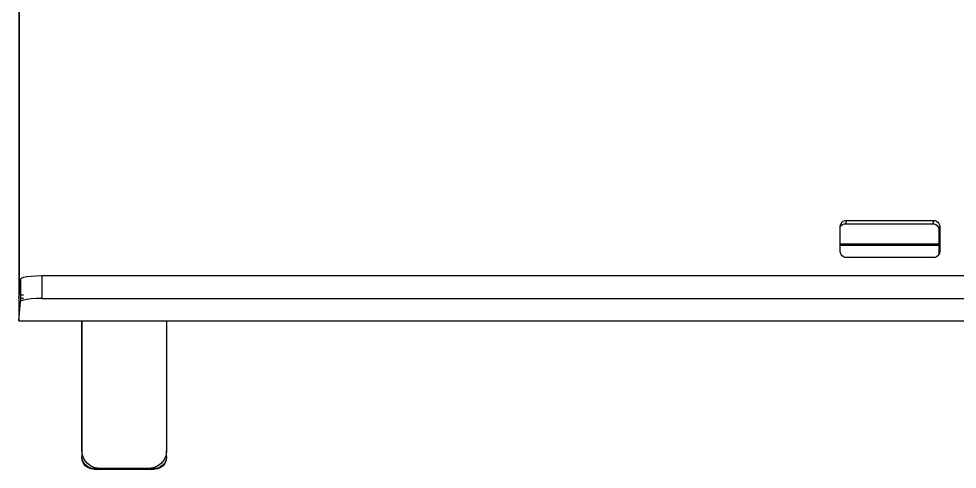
# Model space of a CAD drawing. Extents: x -4.2 to 4.2, y -5.7 to 5.7.
# Drawn here: x 0.285 to 0.882, y 3.302 to 3.589 of the extents above; entities that cross this region are included whole.
import ezdxf

# ---------------------------------------------------------------- set-up
doc = ezdxf.new("R2010")
doc.units = 0
doc.layers.get('0').update_dxf_attribs({"linetype": 'CONTINUOUS'})

msp = doc.modelspace()

# ---------------------------------------------------------------- linework, layer by layer
for p, q in [((0.28528, 3.96721), (0.28528, 3.41098)), ((0.28546, 3.96968), (0.28546, 3.4131)), ((0.808, 3.45667), (0.80813, 3.45768)), ((0.80813, 3.45768), (0.80852, 3.45863)), ((0.80852, 3.45863), (0.80915, 3.45945)), ((0.80865, 3.45729), (0.80947, 3.45792)), ((0.80915, 3.45945), (0.80997, 3.46008)), ((0.80947, 3.45792), (0.81042, 3.45832)), ((0.80997, 3.46008), (0.81093, 3.46047)), ((0.81042, 3.45832), (0.81145, 3.45845)), ((0.81093, 3.46047), (0.81195, 3.46061)), ((0.81195, 3.46061), (0.81145, 3.45845)), ((0.81145, 3.45845), (0.86683, 3.45845)), ((0.81195, 3.46061), (0.86737, 3.46061)), ((0.86737, 3.46061), (0.86683, 3.45845)), ((0.86683, 3.45845), (0.86785, 3.45832)), ((0.86737, 3.46061), (0.8684, 3.46047)), ((0.86785, 3.45832), (0.86881, 3.45792)), ((0.8684, 3.46047), (0.86935, 3.46008)), ((0.86881, 3.45792), (0.86963, 3.45729)), ((0.86935, 3.46008), (0.87017, 3.45945)), ((0.87017, 3.45945), (0.8708, 3.45863)), ((0.8708, 3.45863), (0.87119, 3.45767)), ((0.87119, 3.45767), (0.87133, 3.45665)), ((0.80802, 3.45647), (0.808, 3.45667)), ((0.808, 3.45642), (0.80802, 3.45647)), ((0.808, 3.44535), (0.808, 3.45642)), ((0.80802, 3.45647), (0.80865, 3.45729)), ((0.86963, 3.45729), (0.87026, 3.45647)), ((0.87026, 3.45647), (0.87065, 3.45552)), ((0.87065, 3.45552), (0.87079, 3.45449)), ((0.87133, 3.45665), (0.87079, 3.45449)), ((0.87079, 3.45449), (0.87079, 3.44535)), ((0.87133, 3.45665), (0.87133, 3.44081)), ((0.87079, 3.44535), (0.808, 3.44535)), ((0.808, 3.44523), (0.808, 3.44535)), ((0.808, 3.44523), (0.87079, 3.44523)), ((0.808, 3.44469), (0.808, 3.44523)), ((0.87079, 3.44469), (0.808, 3.44469)), ((0.808, 3.44084), (0.808, 3.44469)), ((0.80813, 3.43981), (0.808, 3.44084)), ((0.80853, 3.43886), (0.80813, 3.43981)), ((0.87079, 3.44535), (0.87079, 3.44523)), ((0.87079, 3.44523), (0.87079, 3.44469)), ((0.87079, 3.44469), (0.87079, 3.43883)), ((0.87133, 3.44081), (0.87088, 3.43904)), ((0.8712, 3.4398), (0.87088, 3.43904)), ((0.87133, 3.44081), (0.8712, 3.4398)), ((0.80916, 3.43804), (0.80853, 3.43886)), ((0.80998, 3.43741), (0.80916, 3.43804)), ((0.81093, 3.43701), (0.80998, 3.43741)), ((0.81196, 3.43688), (0.81093, 3.43701)), ((0.86738, 3.43688), (0.81196, 3.43688)), ((0.8684, 3.43701), (0.86738, 3.43688)), ((0.86936, 3.43741), (0.8684, 3.43701)), ((0.87018, 3.43804), (0.86936, 3.43741)), ((0.87079, 3.43883), (0.87018, 3.43804)), ((0.87081, 3.43886), (0.87079, 3.43883)), ((0.87088, 3.43904), (0.87081, 3.43886)), ((0.28546, 3.4131), (0.2863, 3.42317)), ((0.2868, 3.4237), (0.2863, 3.42317)), ((0.2863, 3.42317), (0.2863, 3.40888)), ((0.28819, 3.42418), (0.2868, 3.4237)), ((0.29037, 3.4246), (0.28819, 3.42418)), ((0.2932, 3.42492), (0.29037, 3.4246)), ((0.29647, 3.42513), (0.2932, 3.42492)), ((0.29997, 3.4252), (0.29647, 3.42513)), ((1.3853, 3.4252), (0.29997, 3.4252)), ((0.29997, 3.4252), (0.29997, 3.41089)), ((0.28528, 3.41098), (0.28546, 3.4131)), ((0.28528, 3.41098), (0.28528, 3.39673)), ((0.2868, 3.41313), (0.28819, 3.41313)), ((0.2868, 3.41098), (0.28819, 3.41098)), ((0.29037, 3.4103), (0.28819, 3.40989)), ((0.2932, 3.41062), (0.29037, 3.4103)), ((0.29647, 3.41083), (0.2932, 3.41062)), ((0.29997, 3.41089), (0.29647, 3.41083)), ((0.29997, 3.41089), (1.3853, 3.41089)), ((0.28528, 3.39673), (0.2863, 3.40888)), ((0.2868, 3.4094), (0.2863, 3.40888)), ((0.28819, 3.40989), (0.2868, 3.4094)), ((0.28528, 3.39673), (0.32535, 3.39673)), ((0.32535, 3.39673), (0.3254, 3.31421)), ((0.32535, 3.39673), (0.3254, 3.39673)), ((0.3254, 3.31421), (0.3254, 3.39673)), ((0.3254, 3.39673), (0.37938, 3.39673)), ((0.37938, 3.39673), (0.37938, 3.31421)), ((0.37938, 3.39673), (1.26637, 3.39673)), ((0.3254, 3.31421), (0.32535, 3.31376)), ((0.32535, 3.31376), (0.3254, 3.31035)), ((0.3254, 3.31035), (0.32535, 3.3099)), ((0.32562, 3.30791), (0.32535, 3.3099)), ((0.32579, 3.31121), (0.3254, 3.31421)), ((0.32566, 3.30836), (0.3254, 3.31035)), ((0.32695, 3.30842), (0.32579, 3.31121)), ((0.32879, 3.30603), (0.32695, 3.30842)), ((0.37783, 3.30842), (0.376, 3.30603)), ((0.37899, 3.31121), (0.37783, 3.30842)), ((0.37938, 3.31421), (0.37899, 3.31121)), ((0.37933, 3.3099), (0.37912, 3.30836)), ((0.37938, 3.31035), (0.37933, 3.30996)), ((0.37933, 3.3099), (0.37933, 3.30996)), ((0.37938, 3.31035), (0.37938, 3.31421)), ((0.32639, 3.30605), (0.32562, 3.30791)), ((0.32643, 3.30649), (0.32566, 3.30836)), ((0.32761, 3.30445), (0.32639, 3.30605)), ((0.32766, 3.3049), (0.32643, 3.30649)), ((0.32921, 3.30323), (0.32761, 3.30445)), ((0.32925, 3.30367), (0.32766, 3.3049)), ((0.33118, 3.30419), (0.32879, 3.30603)), ((0.33107, 3.30246), (0.32921, 3.30323)), ((0.33111, 3.3029), (0.32925, 3.30367)), ((0.33306, 3.30219), (0.33107, 3.30246)), ((0.33311, 3.30264), (0.33111, 3.3029)), ((0.33397, 3.30303), (0.33118, 3.30419)), ((0.33311, 3.30264), (0.33306, 3.30219)), ((0.33311, 3.30264), (0.33697, 3.30264)), ((0.33697, 3.30264), (0.33397, 3.30303)), ((0.33697, 3.30264), (0.33692, 3.30219)), ((0.36782, 3.30264), (0.33697, 3.30264)), ((0.36782, 3.30264), (0.36777, 3.30219)), ((0.37081, 3.30303), (0.36782, 3.30264)), ((0.36782, 3.30264), (0.37167, 3.30264)), ((0.3736, 3.30419), (0.37081, 3.30303)), ((0.37167, 3.30264), (0.37162, 3.30219)), ((0.37362, 3.30246), (0.37162, 3.30219)), ((0.37367, 3.3029), (0.37167, 3.30264)), ((0.376, 3.30603), (0.3736, 3.30419)), ((0.37548, 3.30323), (0.37362, 3.30246)), ((0.37553, 3.30367), (0.37367, 3.3029)), ((0.37707, 3.30445), (0.37548, 3.30323)), ((0.37713, 3.3049), (0.37553, 3.30367)), ((0.3783, 3.30605), (0.37707, 3.30445)), ((0.37835, 3.30649), (0.37713, 3.3049)), ((0.37907, 3.30791), (0.3783, 3.30605)), ((0.37912, 3.30836), (0.37835, 3.30649)), ((0.37912, 3.30836), (0.37907, 3.30791)), ((0.33306, 3.30219), (0.33692, 3.30219)), ((0.33692, 3.30219), (0.36777, 3.30219)), ((0.36777, 3.30219), (0.37162, 3.30219))]:
    msp.add_line(p, q)

doc.saveas('drawing.dxf')
